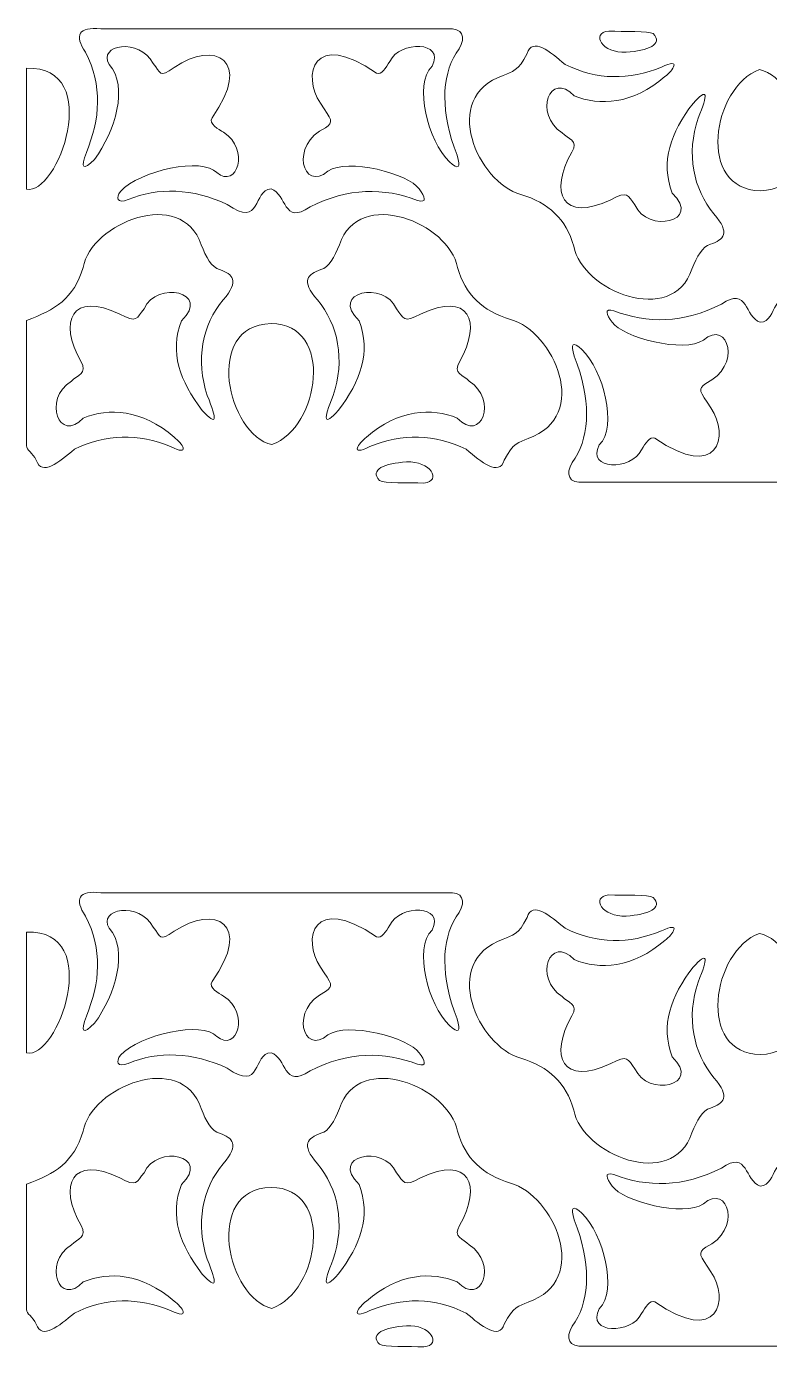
# Model space of a CAD drawing. Header units: centimetres. Extents: x -120 to 120, y -26 to 26.
# Drawn here: x -120 to -90.9, y -25.9 to 26 of the extents above; entities that cross this region are included whole.
import ezdxf

# ---------------------------------------------------------------- set-up
doc = ezdxf.new("R2010")
doc.units = ezdxf.units.CM
doc.header["$MEASUREMENT"] = 0
doc.layers.add('layer 1', color=7, linetype='Continuous')

msp = doc.modelspace()

# ---------------------------------------------------------------- linework, layer by layer
at = {"layer": 'layer 1', "color": 114, "lineweight": 9}
for points, knots in [([(-117.64187, 21.0242), (-117.88492, 20.39117), (-117.78556, 20.28886), (-117.31812, 20.74295), (-117.31812, 20.74295), (-116.50612, 21.87635), (-115.98127, 23.58476), (-116.74812, 24.47295), (-116.74812, 24.47295), (-117.2145, 25.22777), (-115.56387, 25.54737), (-115.02572, 24.51129), (-115.02572, 24.51129), (-114.70562, 24.14545), (-114.82182, 23.9234), (-114.19937, 24.35045), (-114.19937, 24.35045), (-112.61654, 25.4364), (-111.10107, 24.64669), (-112.71062, 22.3817), (-112.71062, 22.3817), (-112.87786, 22.13456), (-112.44561, 21.92544), (-112.26312, 21.81045), (-112.26312, 21.81045), (-111.21334, 21.14895), (-111.73844, 19.57204), (-112.53062, 20.22795), (-112.53062, 20.22795), (-113.07821, 20.84646), (-115.55148, 20.31856), (-116.30312, 19.49045), (-116.30312, 19.49045), (-116.49933, 19.24767), (-116.44719, 18.9963), (-116.00562, 19.17295), (-116.00562, 19.17295), (-114.85603, 19.65738), (-113.44846, 19.61507), (-112.12812, 18.98545), (-112.12812, 18.98545), (-110.74883, 18.01157), (-111.13595, 19.56693), (-110.39812, 19.59045), (-110.39812, 19.59045), (-109.7779, 19.39386), (-109.94096, 18.15507), (-108.87562, 18.88295), (-108.87562, 18.88295), (-107.39531, 19.64423), (-105.95019, 19.63799), (-104.66812, 19.14045), (-104.66812, 19.14045), (-104.25683, 19.02338), (-104.3728, 19.28459), (-104.60062, 19.59045), (-104.60062, 19.59045), (-104.98981, 20.17564), (-107.4187, 20.81914), (-108.17062, 20.2892), (-108.17062, 20.2892), (-109.15681, 19.43331), (-109.69641, 21.34089), (-108.26312, 21.98795), (-108.26312, 21.98795), (-107.94049, 22.21803), (-108.01996, 22.28624), (-108.46687, 22.95045), (-108.46687, 22.95045), (-109.19737, 24.03613), (-108.77347, 25.86295), (-106.27312, 24.13295), (-106.27312, 24.13295), (-106.06765, 24.04935), (-105.90937, 24.3342), (-105.74562, 24.5867), (-105.74562, 24.5867), (-105.37359, 25.41627), (-103.54818, 25.39171), (-104.09312, 24.40045), (-104.09312, 24.40045), (-104.82245, 23.68489), (-104.24889, 21.46177), (-103.40812, 20.65545), (-103.40812, 20.65545), (-103.05118, 20.32258), (-102.95202, 20.41008), (-103.11062, 20.91795), (-103.11062, 20.91795), (-103.76115, 22.58599), (-103.73159, 23.98087), (-103.14312, 24.91545), (-103.14312, 24.91545), (-102.7902, 25.37867), (-102.79112, 25.82647), (-103.29312, 25.86295), (-103.29312, 25.86295), (-103.29312, 25.86295), (-117.08086, 25.86295), (-117.08086, 25.86295), (-117.08086, 25.86295), (-117.94217, 25.96), (-118.13185, 25.62076), (-117.67562, 24.94795), (-117.67562, 24.94795), (-116.99948, 23.63588), (-117.10222, 22.32866), (-117.64187, 21.0242)], [0, 0, 0, 0, 0.03571429, 0.03571429, 0.03571429, 0.03571429, 0.07142857, 0.07142857, 0.07142857, 0.07142857, 0.10714286, 0.10714286, 0.10714286, 0.10714286, 0.14285714, 0.14285714, 0.14285714, 0.14285714, 0.17857143, 0.17857143, 0.17857143, 0.17857143, 0.21428571, 0.21428571, 0.21428571, 0.21428571, 0.25, 0.25, 0.25, 0.25, 0.28571429, 0.28571429, 0.28571429, 0.28571429, 0.32142857, 0.32142857, 0.32142857, 0.32142857, 0.35714286, 0.35714286, 0.35714286, 0.35714286, 0.39285714, 0.39285714, 0.39285714, 0.39285714, 0.42857143, 0.42857143, 0.42857143, 0.42857143, 0.46428571, 0.46428571, 0.46428571, 0.46428571, 0.5, 0.5, 0.5, 0.5, 0.53571429, 0.53571429, 0.53571429, 0.53571429, 0.57142857, 0.57142857, 0.57142857, 0.57142857, 0.60714286, 0.60714286, 0.60714286, 0.60714286, 0.64285714, 0.64285714, 0.64285714, 0.64285714, 0.67857143, 0.67857143, 0.67857143, 0.67857143, 0.71428571, 0.71428571, 0.71428571, 0.71428571, 0.75, 0.75, 0.75, 0.75, 0.78571429, 0.78571429, 0.78571429, 0.78571429, 0.82142857, 0.82142857, 0.82142857, 0.82142857, 0.85714286, 0.85714286, 0.85714286, 0.85714286, 0.89285714, 0.89285714, 0.89285714, 0.89285714, 0.92857143, 0.92857143, 0.92857143, 0.92857143, 1, 1, 1, 1]), ([(-93.66182, 22.35795), (-94.13077, 20.98293), (-93.8567, 19.57407), (-93.04126, 18.61059), (-93.04126, 18.61059), (-92.37788, 17.83622), (-92.66484, 17.61468), (-93.17932, 17.41795), (-93.17932, 17.41795), (-93.49369, 17.34296), (-93.71186, 16.94011), (-93.90307, 16.44544), (-93.90307, 16.44544), (-94.6764, 14.16461), (-98.21511, 15.59529), (-98.53307, 17.34045), (-98.53307, 17.34045), (-98.84603, 18.40238), (-99.50093, 19.0413), (-100.61432, 19.37295), (-100.61432, 19.37295), (-102.30501, 19.85303), (-103.78476, 23.17257), (-101.30682, 24.03795), (-101.30682, 24.03795), (-100.95182, 24.20045), (-100.70022, 24.19825), (-100.36807, 24.89545), (-100.36807, 24.89545), (-100.1509, 25.54525), (-99.48286, 24.97764), (-98.87269, 24.46823), (-98.87269, 24.46823), (-97.63055, 23.85408), (-96.37305, 23.84476), (-95.10019, 24.36323), (-95.10019, 24.36323), (-94.28968, 24.7591), (-94.64455, 24.22945), (-94.96643, 23.99466), (-94.96643, 23.99466), (-96.2151, 22.90148), (-97.5426, 22.83167), (-98.52432, 23.24295), (-98.52432, 23.24295), (-99.46499, 24.24878), (-100.13308, 22.52313), (-98.98932, 21.79045), (-98.98932, 21.79045), (-98.76182, 21.55587), (-98.33979, 21.4916), (-98.61182, 21.03295), (-98.61182, 21.03295), (-99.51796, 19.44395), (-98.97682, 18.26295), (-97.08682, 19.16545), (-97.08682, 19.16545), (-96.40787, 19.53463), (-96.43932, 19.33295), (-96.13807, 18.9617), (-96.13807, 18.9617), (-95.6588, 17.8408), (-93.48496, 18.29615), (-94.67682, 19.42545), (-94.67682, 19.42545), (-95.14897, 20.67982), (-94.73837, 21.77849), (-93.86182, 22.94295), (-93.86182, 22.94295), (-93.2718, 23.57602), (-93.26614, 23.34285), (-93.66182, 22.35795)], [0, 0, 0, 0, 0.05263158, 0.05263158, 0.05263158, 0.05263158, 0.10526316, 0.10526316, 0.10526316, 0.10526316, 0.15789474, 0.15789474, 0.15789474, 0.15789474, 0.21052632, 0.21052632, 0.21052632, 0.21052632, 0.26315789, 0.26315789, 0.26315789, 0.26315789, 0.31578947, 0.31578947, 0.31578947, 0.31578947, 0.36842105, 0.36842105, 0.36842105, 0.36842105, 0.42105263, 0.42105263, 0.42105263, 0.42105263, 0.47368421, 0.47368421, 0.47368421, 0.47368421, 0.52631579, 0.52631579, 0.52631579, 0.52631579, 0.57894737, 0.57894737, 0.57894737, 0.57894737, 0.63157895, 0.63157895, 0.63157895, 0.63157895, 0.68421053, 0.68421053, 0.68421053, 0.68421053, 0.73684211, 0.73684211, 0.73684211, 0.73684211, 0.78947368, 0.78947368, 0.78947368, 0.78947368, 0.84210526, 0.84210526, 0.84210526, 0.84210526, 0.89473684, 0.89473684, 0.89473684, 0.89473684, 1, 1, 1, 1]), ([(-95.42252, 25.67695), (-95.00848, 25.25282), (-95.64107, 25.00018), (-96.47752, 24.94946), (-96.47752, 24.94946), (-97.42578, 24.89196), (-97.89018, 25.69804), (-97.16752, 25.77945), (-97.16752, 25.77945), (-96.58585, 25.74528), (-95.59758, 25.80099), (-95.42252, 25.67695)], [0, 0, 0, 0, 0.25, 0.25, 0.25, 0.25, 0.5, 0.5, 0.5, 0.5, 1, 1, 1, 1]), ([(-119.99027, 19.58658), (-118.77878, 19.26387), (-116.90746, 24.42464), (-119.99027, 24.32189), (-119.99027, 24.32189), (-119.99027, 24.32189), (-119.99027, 19.58658), (-119.99027, 19.58658)], [0, 0, 0, 0, 0.33333333, 0.33333333, 0.33333333, 0.33333333, 1, 1, 1, 1]), ([(-91.25862, 24.26743), (-93.12131, 23.58728), (-93.73112, 19.54243), (-91.22112, 19.51994), (-91.22112, 19.51994), (-88.5503, 19.60123), (-89.52038, 23.87958), (-91.25862, 24.26743)], [0, 0, 0, 0, 0.33333333, 0.33333333, 0.33333333, 0.33333333, 1, 1, 1, 1]), ([(-119.99028, 14.43079), (-118.86498, 14.8541), (-118.13304, 15.28237), (-117.77165, 16.50865), (-117.77165, 16.50865), (-117.45369, 18.25381), (-113.91498, 19.68449), (-113.14165, 17.40366), (-113.14165, 17.40366), (-112.95044, 16.90899), (-112.73227, 16.50614), (-112.4179, 16.43115), (-112.4179, 16.43115), (-111.90342, 16.23442), (-111.61646, 16.01288), (-112.27984, 15.23851), (-112.27984, 15.23851), (-113.09528, 14.27503), (-113.36935, 12.86617), (-112.9004, 11.49115), (-112.9004, 11.49115), (-112.50472, 10.50625), (-112.51038, 10.27308), (-113.1004, 10.90615), (-113.1004, 10.90615), (-113.97695, 12.07061), (-114.38755, 13.16928), (-113.9154, 14.42365), (-113.9154, 14.42365), (-112.72354, 15.55295), (-114.89738, 16.0083), (-115.37665, 14.8874), (-115.37665, 14.8874), (-115.6779, 14.51615), (-115.64645, 14.31447), (-116.3254, 14.68365), (-116.3254, 14.68365), (-118.2154, 15.58615), (-118.75654, 14.40515), (-117.8504, 12.81615), (-117.8504, 12.81615), (-117.57837, 12.3575), (-118.0004, 12.29323), (-118.2279, 12.05865), (-118.2279, 12.05865), (-119.37166, 11.32597), (-118.70357, 9.60032), (-117.7629, 10.60615), (-117.7629, 10.60615), (-116.78118, 11.01743), (-115.45368, 10.94762), (-114.20501, 9.85444), (-114.20501, 9.85444), (-113.88313, 9.61965), (-113.52826, 9.09), (-114.33877, 9.48587), (-114.33877, 9.48587), (-115.61163, 10.00434), (-116.86913, 9.99502), (-118.11127, 9.38087), (-118.11127, 9.38087), (-118.72144, 8.87146), (-119.38948, 8.30385), (-119.60665, 8.95365), (-119.60665, 8.95365), (-119.74395, 9.24186), (-119.99026, 9.35579), (-119.99026, 9.52076), (-119.99026, 9.52076), (-119.99026, 9.52076), (-119.99028, 14.43079), (-119.99028, 14.43079)], [0, 0, 0, 0, 0.05263158, 0.05263158, 0.05263158, 0.05263158, 0.10526316, 0.10526316, 0.10526316, 0.10526316, 0.15789474, 0.15789474, 0.15789474, 0.15789474, 0.21052632, 0.21052632, 0.21052632, 0.21052632, 0.26315789, 0.26315789, 0.26315789, 0.26315789, 0.31578947, 0.31578947, 0.31578947, 0.31578947, 0.36842105, 0.36842105, 0.36842105, 0.36842105, 0.42105263, 0.42105263, 0.42105263, 0.42105263, 0.47368421, 0.47368421, 0.47368421, 0.47368421, 0.52631579, 0.52631579, 0.52631579, 0.52631579, 0.57894737, 0.57894737, 0.57894737, 0.57894737, 0.63157895, 0.63157895, 0.63157895, 0.63157895, 0.68421053, 0.68421053, 0.68421053, 0.68421053, 0.73684211, 0.73684211, 0.73684211, 0.73684211, 0.78947368, 0.78947368, 0.78947368, 0.78947368, 0.84210526, 0.84210526, 0.84210526, 0.84210526, 0.89473684, 0.89473684, 0.89473684, 0.89473684, 1, 1, 1, 1]), ([(-107.96542, 11.49115), (-107.49647, 12.86617), (-107.77054, 14.27503), (-108.58598, 15.23851), (-108.58598, 15.23851), (-109.24936, 16.01288), (-108.9624, 16.23442), (-108.44792, 16.43115), (-108.44792, 16.43115), (-108.13355, 16.50614), (-107.91538, 16.90899), (-107.72417, 17.40366), (-107.72417, 17.40366), (-106.95084, 19.68449), (-103.41213, 18.25381), (-103.09417, 16.50865), (-103.09417, 16.50865), (-102.78121, 15.44672), (-102.12631, 14.8078), (-101.01292, 14.47615), (-101.01292, 14.47615), (-99.32223, 13.99607), (-97.84248, 10.67653), (-100.32042, 9.81115), (-100.32042, 9.81115), (-100.67542, 9.64865), (-100.92702, 9.65085), (-101.25917, 8.95365), (-101.25917, 8.95365), (-101.47634, 8.30385), (-102.14438, 8.87146), (-102.75455, 9.38087), (-102.75455, 9.38087), (-103.99669, 9.99502), (-105.25419, 10.00434), (-106.52705, 9.48587), (-106.52705, 9.48587), (-107.33756, 9.09), (-106.98269, 9.61965), (-106.66081, 9.85444), (-106.66081, 9.85444), (-105.41214, 10.94762), (-104.08464, 11.01743), (-103.10292, 10.60615), (-103.10292, 10.60615), (-102.16225, 9.60032), (-101.49416, 11.32597), (-102.63792, 12.05865), (-102.63792, 12.05865), (-102.86542, 12.29323), (-103.28745, 12.3575), (-103.01542, 12.81615), (-103.01542, 12.81615), (-102.10928, 14.40515), (-102.65042, 15.58615), (-104.54042, 14.68365), (-104.54042, 14.68365), (-105.21937, 14.31447), (-105.18792, 14.51615), (-105.48917, 14.8874), (-105.48917, 14.8874), (-105.96844, 16.0083), (-108.14228, 15.55295), (-106.95042, 14.42365), (-106.95042, 14.42365), (-106.47827, 13.16928), (-106.88887, 12.07061), (-107.76542, 10.90615), (-107.76542, 10.90615), (-108.35544, 10.27308), (-108.3611, 10.50625), (-107.96542, 11.49115)], [0, 0, 0, 0, 0.05263158, 0.05263158, 0.05263158, 0.05263158, 0.10526316, 0.10526316, 0.10526316, 0.10526316, 0.15789474, 0.15789474, 0.15789474, 0.15789474, 0.21052632, 0.21052632, 0.21052632, 0.21052632, 0.26315789, 0.26315789, 0.26315789, 0.26315789, 0.31578947, 0.31578947, 0.31578947, 0.31578947, 0.36842105, 0.36842105, 0.36842105, 0.36842105, 0.42105263, 0.42105263, 0.42105263, 0.42105263, 0.47368421, 0.47368421, 0.47368421, 0.47368421, 0.52631579, 0.52631579, 0.52631579, 0.52631579, 0.57894737, 0.57894737, 0.57894737, 0.57894737, 0.63157895, 0.63157895, 0.63157895, 0.63157895, 0.68421053, 0.68421053, 0.68421053, 0.68421053, 0.73684211, 0.73684211, 0.73684211, 0.73684211, 0.78947368, 0.78947368, 0.78947368, 0.78947368, 0.84210526, 0.84210526, 0.84210526, 0.84210526, 0.89473684, 0.89473684, 0.89473684, 0.89473684, 1, 1, 1, 1]), ([(-83.98617, 12.92734), (-83.74312, 13.56037), (-83.84248, 13.66268), (-84.30992, 13.20859), (-84.30992, 13.20859), (-85.12192, 12.07519), (-85.64677, 10.36678), (-84.87992, 9.47859), (-84.87992, 9.47859), (-84.41354, 8.72377), (-86.06417, 8.40417), (-86.60232, 9.44025), (-86.60232, 9.44025), (-86.92242, 9.80609), (-86.80622, 10.02814), (-87.42867, 9.60109), (-87.42867, 9.60109), (-89.0115, 8.51514), (-90.52697, 9.30485), (-88.91742, 11.56984), (-88.91742, 11.56984), (-88.75018, 11.81698), (-89.18243, 12.0261), (-89.36492, 12.14109), (-89.36492, 12.14109), (-90.4147, 12.80259), (-89.8896, 14.3795), (-89.09742, 13.72359), (-89.09742, 13.72359), (-88.54983, 13.10508), (-86.07656, 13.63298), (-85.32492, 14.46109), (-85.32492, 14.46109), (-85.12871, 14.70387), (-85.18085, 14.95524), (-85.62242, 14.77859), (-85.62242, 14.77859), (-86.77201, 14.29416), (-88.17958, 14.33647), (-89.49992, 14.96609), (-89.49992, 14.96609), (-90.87921, 15.93997), (-90.49209, 14.38461), (-91.22992, 14.36109), (-91.22992, 14.36109), (-91.85014, 14.55768), (-91.68708, 15.79647), (-92.75242, 15.06859), (-92.75242, 15.06859), (-94.23273, 14.30731), (-95.67785, 14.31355), (-96.95992, 14.81109), (-96.95992, 14.81109), (-97.37121, 14.92816), (-97.25524, 14.66695), (-97.02742, 14.36109), (-97.02742, 14.36109), (-96.63823, 13.7759), (-94.20934, 13.1324), (-93.45742, 13.66234), (-93.45742, 13.66234), (-92.47123, 14.51823), (-91.93163, 12.61065), (-93.36492, 11.96359), (-93.36492, 11.96359), (-93.68755, 11.73351), (-93.60808, 11.6653), (-93.16117, 11.00109), (-93.16117, 11.00109), (-92.43067, 9.91541), (-92.85457, 8.08859), (-95.35492, 9.81859), (-95.35492, 9.81859), (-95.56039, 9.90219), (-95.71867, 9.61734), (-95.88242, 9.36484), (-95.88242, 9.36484), (-96.25445, 8.53527), (-98.07986, 8.55983), (-97.53492, 9.55109), (-97.53492, 9.55109), (-96.80559, 10.26665), (-97.37915, 12.48977), (-98.21992, 13.29609), (-98.21992, 13.29609), (-98.57686, 13.62896), (-98.67602, 13.54146), (-98.51742, 13.03359), (-98.51742, 13.03359), (-97.86689, 11.36555), (-97.89645, 9.97067), (-98.48492, 9.03609), (-98.48492, 9.03609), (-98.83784, 8.57287), (-98.83692, 8.12507), (-98.33492, 8.08859), (-98.33492, 8.08859), (-98.33492, 8.08859), (-84.54718, 8.08859), (-84.54718, 8.08859), (-84.54718, 8.08859), (-83.68587, 7.99154), (-83.49619, 8.33078), (-83.95242, 9.00359), (-83.95242, 9.00359), (-84.62856, 10.31566), (-84.52582, 11.62288), (-83.98617, 12.92734)], [0, 0, 0, 0, 0.03571429, 0.03571429, 0.03571429, 0.03571429, 0.07142857, 0.07142857, 0.07142857, 0.07142857, 0.10714286, 0.10714286, 0.10714286, 0.10714286, 0.14285714, 0.14285714, 0.14285714, 0.14285714, 0.17857143, 0.17857143, 0.17857143, 0.17857143, 0.21428571, 0.21428571, 0.21428571, 0.21428571, 0.25, 0.25, 0.25, 0.25, 0.28571429, 0.28571429, 0.28571429, 0.28571429, 0.32142857, 0.32142857, 0.32142857, 0.32142857, 0.35714286, 0.35714286, 0.35714286, 0.35714286, 0.39285714, 0.39285714, 0.39285714, 0.39285714, 0.42857143, 0.42857143, 0.42857143, 0.42857143, 0.46428571, 0.46428571, 0.46428571, 0.46428571, 0.5, 0.5, 0.5, 0.5, 0.53571429, 0.53571429, 0.53571429, 0.53571429, 0.57142857, 0.57142857, 0.57142857, 0.57142857, 0.60714286, 0.60714286, 0.60714286, 0.60714286, 0.64285714, 0.64285714, 0.64285714, 0.64285714, 0.67857143, 0.67857143, 0.67857143, 0.67857143, 0.71428571, 0.71428571, 0.71428571, 0.71428571, 0.75, 0.75, 0.75, 0.75, 0.78571429, 0.78571429, 0.78571429, 0.78571429, 0.82142857, 0.82142857, 0.82142857, 0.82142857, 0.85714286, 0.85714286, 0.85714286, 0.85714286, 0.89285714, 0.89285714, 0.89285714, 0.89285714, 0.92857143, 0.92857143, 0.92857143, 0.92857143, 1, 1, 1, 1]), ([(-110.36693, 9.5642), (-108.50424, 10.24435), (-107.89443, 14.2892), (-110.40443, 14.31169), (-110.40443, 14.31169), (-113.07525, 14.2304), (-112.10517, 9.95205), (-110.36693, 9.5642)], [0, 0, 0, 0, 0.33333333, 0.33333333, 0.33333333, 0.33333333, 1, 1, 1, 1]), ([(-106.15312, 8.15795), (-106.56716, 8.58208), (-105.93457, 8.83472), (-105.09812, 8.88544), (-105.09812, 8.88544), (-104.14986, 8.94294), (-103.68546, 8.13686), (-104.40812, 8.05545), (-104.40812, 8.05545), (-104.98979, 8.08962), (-105.97806, 8.03391), (-106.15312, 8.15795)], [0, 0, 0, 0, 0.25, 0.25, 0.25, 0.25, 0.5, 0.5, 0.5, 0.5, 1, 1, 1, 1])]:
    msp.add_open_spline(points, degree=3, knots=knots, dxfattribs=at)
at = {"layer": 'layer 1', "color": 177, "lineweight": 9}
for points, knots in [([(-117.64188, -12.84248), (-117.88493, -13.47551), (-117.78557, -13.57782), (-117.31813, -13.12373), (-117.31813, -13.12373), (-116.50613, -11.99033), (-115.98128, -10.28192), (-116.74813, -9.39373), (-116.74813, -9.39373), (-117.21451, -8.63891), (-115.56388, -8.31931), (-115.02573, -9.35539), (-115.02573, -9.35539), (-114.70563, -9.72123), (-114.82183, -9.94328), (-114.19938, -9.51623), (-114.19938, -9.51623), (-112.61655, -8.43028), (-111.10108, -9.21999), (-112.71063, -11.48498), (-112.71063, -11.48498), (-112.87787, -11.73212), (-112.44562, -11.94124), (-112.26313, -12.05623), (-112.26313, -12.05623), (-111.21335, -12.71773), (-111.73845, -14.29464), (-112.53063, -13.63873), (-112.53063, -13.63873), (-113.07822, -13.02022), (-115.55149, -13.54812), (-116.30313, -14.37623), (-116.30313, -14.37623), (-116.49934, -14.61901), (-116.4472, -14.87038), (-116.00563, -14.69373), (-116.00563, -14.69373), (-114.85604, -14.2093), (-113.44847, -14.25161), (-112.12813, -14.88123), (-112.12813, -14.88123), (-110.74884, -15.85511), (-111.13596, -14.29975), (-110.39813, -14.27623), (-110.39813, -14.27623), (-109.77791, -14.47282), (-109.94097, -15.71161), (-108.87563, -14.98373), (-108.87563, -14.98373), (-107.39532, -14.22245), (-105.9502, -14.22869), (-104.66813, -14.72623), (-104.66813, -14.72623), (-104.25684, -14.8433), (-104.37281, -14.58209), (-104.60063, -14.27623), (-104.60063, -14.27623), (-104.98982, -13.69104), (-107.41871, -13.04754), (-108.17063, -13.57748), (-108.17063, -13.57748), (-109.15682, -14.43337), (-109.69642, -12.52579), (-108.26313, -11.87873), (-108.26313, -11.87873), (-107.9405, -11.64865), (-108.01997, -11.58044), (-108.46688, -10.91623), (-108.46688, -10.91623), (-109.19738, -9.83055), (-108.77348, -8.00373), (-106.27313, -9.73373), (-106.27313, -9.73373), (-106.06766, -9.81733), (-105.90938, -9.53248), (-105.74563, -9.27998), (-105.74563, -9.27998), (-105.3736, -8.45041), (-103.54819, -8.47497), (-104.09313, -9.46623), (-104.09313, -9.46623), (-104.82246, -10.18179), (-104.2489, -12.40491), (-103.40813, -13.21123), (-103.40813, -13.21123), (-103.05119, -13.5441), (-102.95203, -13.4566), (-103.11063, -12.94873), (-103.11063, -12.94873), (-103.76116, -11.28069), (-103.7316, -9.88581), (-103.14313, -8.95123), (-103.14313, -8.95123), (-102.79021, -8.48801), (-102.79113, -8.04021), (-103.29313, -8.00373), (-103.29313, -8.00373), (-103.29313, -8.00373), (-117.08087, -8.00373), (-117.08087, -8.00373), (-117.08087, -8.00373), (-117.94218, -7.90668), (-118.13186, -8.24592), (-117.67563, -8.91873), (-117.67563, -8.91873), (-116.99949, -10.2308), (-117.10223, -11.53802), (-117.64188, -12.84248)], [0, 0, 0, 0, 0.03571429, 0.03571429, 0.03571429, 0.03571429, 0.07142857, 0.07142857, 0.07142857, 0.07142857, 0.10714286, 0.10714286, 0.10714286, 0.10714286, 0.14285714, 0.14285714, 0.14285714, 0.14285714, 0.17857143, 0.17857143, 0.17857143, 0.17857143, 0.21428571, 0.21428571, 0.21428571, 0.21428571, 0.25, 0.25, 0.25, 0.25, 0.28571429, 0.28571429, 0.28571429, 0.28571429, 0.32142857, 0.32142857, 0.32142857, 0.32142857, 0.35714286, 0.35714286, 0.35714286, 0.35714286, 0.39285714, 0.39285714, 0.39285714, 0.39285714, 0.42857143, 0.42857143, 0.42857143, 0.42857143, 0.46428571, 0.46428571, 0.46428571, 0.46428571, 0.5, 0.5, 0.5, 0.5, 0.53571429, 0.53571429, 0.53571429, 0.53571429, 0.57142857, 0.57142857, 0.57142857, 0.57142857, 0.60714286, 0.60714286, 0.60714286, 0.60714286, 0.64285714, 0.64285714, 0.64285714, 0.64285714, 0.67857143, 0.67857143, 0.67857143, 0.67857143, 0.71428571, 0.71428571, 0.71428571, 0.71428571, 0.75, 0.75, 0.75, 0.75, 0.78571429, 0.78571429, 0.78571429, 0.78571429, 0.82142857, 0.82142857, 0.82142857, 0.82142857, 0.85714286, 0.85714286, 0.85714286, 0.85714286, 0.89285714, 0.89285714, 0.89285714, 0.89285714, 0.92857143, 0.92857143, 0.92857143, 0.92857143, 1, 1, 1, 1]), ([(-95.42253, -8.18973), (-95.00849, -8.61386), (-95.64108, -8.8665), (-96.47753, -8.91722), (-96.47753, -8.91722), (-97.42579, -8.97472), (-97.89019, -8.16864), (-97.16753, -8.08723), (-97.16753, -8.08723), (-96.58586, -8.1214), (-95.59759, -8.06569), (-95.42253, -8.18973)], [0, 0, 0, 0, 0.25, 0.25, 0.25, 0.25, 0.5, 0.5, 0.5, 0.5, 1, 1, 1, 1]), ([(-93.66183, -11.50873), (-94.13078, -12.88375), (-93.85671, -14.29261), (-93.04127, -15.25609), (-93.04127, -15.25609), (-92.37789, -16.03046), (-92.66485, -16.252), (-93.17933, -16.44873), (-93.17933, -16.44873), (-93.4937, -16.52372), (-93.71187, -16.92657), (-93.90308, -17.42124), (-93.90308, -17.42124), (-94.67641, -19.70207), (-98.21512, -18.27139), (-98.53308, -16.52623), (-98.53308, -16.52623), (-98.84604, -15.4643), (-99.50094, -14.82538), (-100.61433, -14.49373), (-100.61433, -14.49373), (-102.30502, -14.01365), (-103.78477, -10.69411), (-101.30683, -9.82873), (-101.30683, -9.82873), (-100.95183, -9.66623), (-100.70023, -9.66843), (-100.36808, -8.97123), (-100.36808, -8.97123), (-100.15091, -8.32143), (-99.48287, -8.88904), (-98.8727, -9.39845), (-98.8727, -9.39845), (-97.63056, -10.0126), (-96.37306, -10.02192), (-95.1002, -9.50345), (-95.1002, -9.50345), (-94.28969, -9.10758), (-94.64456, -9.63723), (-94.96644, -9.87202), (-94.96644, -9.87202), (-96.21511, -10.9652), (-97.54261, -11.03501), (-98.52433, -10.62373), (-98.52433, -10.62373), (-99.465, -9.6179), (-100.13309, -11.34355), (-98.98933, -12.07623), (-98.98933, -12.07623), (-98.76183, -12.31081), (-98.3398, -12.37508), (-98.61183, -12.83373), (-98.61183, -12.83373), (-99.51797, -14.42273), (-98.97683, -15.60373), (-97.08683, -14.70123), (-97.08683, -14.70123), (-96.40788, -14.33205), (-96.43933, -14.53373), (-96.13808, -14.90498), (-96.13808, -14.90498), (-95.65881, -16.02588), (-93.48497, -15.57053), (-94.67683, -14.44123), (-94.67683, -14.44123), (-95.14898, -13.18686), (-94.73838, -12.08819), (-93.86183, -10.92373), (-93.86183, -10.92373), (-93.27181, -10.29066), (-93.26615, -10.52383), (-93.66183, -11.50873)], [0, 0, 0, 0, 0.05263158, 0.05263158, 0.05263158, 0.05263158, 0.10526316, 0.10526316, 0.10526316, 0.10526316, 0.15789474, 0.15789474, 0.15789474, 0.15789474, 0.21052632, 0.21052632, 0.21052632, 0.21052632, 0.26315789, 0.26315789, 0.26315789, 0.26315789, 0.31578947, 0.31578947, 0.31578947, 0.31578947, 0.36842105, 0.36842105, 0.36842105, 0.36842105, 0.42105263, 0.42105263, 0.42105263, 0.42105263, 0.47368421, 0.47368421, 0.47368421, 0.47368421, 0.52631579, 0.52631579, 0.52631579, 0.52631579, 0.57894737, 0.57894737, 0.57894737, 0.57894737, 0.63157895, 0.63157895, 0.63157895, 0.63157895, 0.68421053, 0.68421053, 0.68421053, 0.68421053, 0.73684211, 0.73684211, 0.73684211, 0.73684211, 0.78947368, 0.78947368, 0.78947368, 0.78947368, 0.84210526, 0.84210526, 0.84210526, 0.84210526, 0.89473684, 0.89473684, 0.89473684, 0.89473684, 1, 1, 1, 1]), ([(-119.99028, -14.2801), (-118.77879, -14.60281), (-116.90747, -9.44204), (-119.99028, -9.54479), (-119.99028, -9.54479), (-119.99028, -9.54479), (-119.99028, -14.2801), (-119.99028, -14.2801)], [0, 0, 0, 0, 0.33333333, 0.33333333, 0.33333333, 0.33333333, 1, 1, 1, 1]), ([(-91.25863, -9.59925), (-93.12132, -10.2794), (-93.73113, -14.32425), (-91.22113, -14.34674), (-91.22113, -14.34674), (-88.55031, -14.26545), (-89.52039, -9.9871), (-91.25863, -9.59925)], [0, 0, 0, 0, 0.33333333, 0.33333333, 0.33333333, 0.33333333, 1, 1, 1, 1]), ([(-119.99029, -19.43589), (-118.86499, -19.01258), (-118.13305, -18.58431), (-117.77166, -17.35803), (-117.77166, -17.35803), (-117.4537, -15.61287), (-113.91499, -14.18219), (-113.14166, -16.46302), (-113.14166, -16.46302), (-112.95045, -16.95769), (-112.73228, -17.36054), (-112.41791, -17.43553), (-112.41791, -17.43553), (-111.90343, -17.63226), (-111.61647, -17.8538), (-112.27985, -18.62817), (-112.27985, -18.62817), (-113.09529, -19.59165), (-113.36936, -21.00051), (-112.90041, -22.37553), (-112.90041, -22.37553), (-112.50473, -23.36043), (-112.51039, -23.5936), (-113.10041, -22.96053), (-113.10041, -22.96053), (-113.97696, -21.79607), (-114.38756, -20.6974), (-113.91541, -19.44303), (-113.91541, -19.44303), (-112.72355, -18.31373), (-114.89739, -17.85838), (-115.37666, -18.97928), (-115.37666, -18.97928), (-115.67791, -19.35053), (-115.64646, -19.55221), (-116.32541, -19.18303), (-116.32541, -19.18303), (-118.21541, -18.28053), (-118.75655, -19.46153), (-117.85041, -21.05053), (-117.85041, -21.05053), (-117.57838, -21.50918), (-118.00041, -21.57345), (-118.22791, -21.80803), (-118.22791, -21.80803), (-119.37167, -22.54071), (-118.70358, -24.26636), (-117.76291, -23.26053), (-117.76291, -23.26053), (-116.78119, -22.84925), (-115.45369, -22.91906), (-114.20502, -24.01224), (-114.20502, -24.01224), (-113.88314, -24.24703), (-113.52827, -24.77668), (-114.33878, -24.38081), (-114.33878, -24.38081), (-115.61164, -23.86234), (-116.86914, -23.87166), (-118.11128, -24.48581), (-118.11128, -24.48581), (-118.72145, -24.99522), (-119.38949, -25.56283), (-119.60666, -24.91303), (-119.60666, -24.91303), (-119.74396, -24.62482), (-119.99027, -24.51089), (-119.99027, -24.34592), (-119.99027, -24.34592), (-119.99027, -24.34592), (-119.99029, -19.43589), (-119.99029, -19.43589)], [0, 0, 0, 0, 0.05263158, 0.05263158, 0.05263158, 0.05263158, 0.10526316, 0.10526316, 0.10526316, 0.10526316, 0.15789474, 0.15789474, 0.15789474, 0.15789474, 0.21052632, 0.21052632, 0.21052632, 0.21052632, 0.26315789, 0.26315789, 0.26315789, 0.26315789, 0.31578947, 0.31578947, 0.31578947, 0.31578947, 0.36842105, 0.36842105, 0.36842105, 0.36842105, 0.42105263, 0.42105263, 0.42105263, 0.42105263, 0.47368421, 0.47368421, 0.47368421, 0.47368421, 0.52631579, 0.52631579, 0.52631579, 0.52631579, 0.57894737, 0.57894737, 0.57894737, 0.57894737, 0.63157895, 0.63157895, 0.63157895, 0.63157895, 0.68421053, 0.68421053, 0.68421053, 0.68421053, 0.73684211, 0.73684211, 0.73684211, 0.73684211, 0.78947368, 0.78947368, 0.78947368, 0.78947368, 0.84210526, 0.84210526, 0.84210526, 0.84210526, 0.89473684, 0.89473684, 0.89473684, 0.89473684, 1, 1, 1, 1]), ([(-107.96543, -22.37553), (-107.49648, -21.00051), (-107.77055, -19.59165), (-108.58599, -18.62817), (-108.58599, -18.62817), (-109.24937, -17.8538), (-108.96241, -17.63226), (-108.44793, -17.43553), (-108.44793, -17.43553), (-108.13356, -17.36054), (-107.91539, -16.95769), (-107.72418, -16.46302), (-107.72418, -16.46302), (-106.95085, -14.18219), (-103.41214, -15.61287), (-103.09418, -17.35803), (-103.09418, -17.35803), (-102.78122, -18.41996), (-102.12632, -19.05888), (-101.01293, -19.39053), (-101.01293, -19.39053), (-99.32224, -19.87061), (-97.84249, -23.19015), (-100.32043, -24.05553), (-100.32043, -24.05553), (-100.67543, -24.21803), (-100.92703, -24.21583), (-101.25918, -24.91303), (-101.25918, -24.91303), (-101.47635, -25.56283), (-102.14439, -24.99522), (-102.75456, -24.48581), (-102.75456, -24.48581), (-103.9967, -23.87166), (-105.2542, -23.86234), (-106.52706, -24.38081), (-106.52706, -24.38081), (-107.33757, -24.77668), (-106.9827, -24.24703), (-106.66082, -24.01224), (-106.66082, -24.01224), (-105.41215, -22.91906), (-104.08465, -22.84925), (-103.10293, -23.26053), (-103.10293, -23.26053), (-102.16226, -24.26636), (-101.49417, -22.54071), (-102.63793, -21.80803), (-102.63793, -21.80803), (-102.86543, -21.57345), (-103.28746, -21.50918), (-103.01543, -21.05053), (-103.01543, -21.05053), (-102.10929, -19.46153), (-102.65043, -18.28053), (-104.54043, -19.18303), (-104.54043, -19.18303), (-105.21938, -19.55221), (-105.18793, -19.35053), (-105.48918, -18.97928), (-105.48918, -18.97928), (-105.96845, -17.85838), (-108.14229, -18.31373), (-106.95043, -19.44303), (-106.95043, -19.44303), (-106.47828, -20.6974), (-106.88888, -21.79607), (-107.76543, -22.96053), (-107.76543, -22.96053), (-108.35545, -23.5936), (-108.36111, -23.36043), (-107.96543, -22.37553)], [0, 0, 0, 0, 0.05263158, 0.05263158, 0.05263158, 0.05263158, 0.10526316, 0.10526316, 0.10526316, 0.10526316, 0.15789474, 0.15789474, 0.15789474, 0.15789474, 0.21052632, 0.21052632, 0.21052632, 0.21052632, 0.26315789, 0.26315789, 0.26315789, 0.26315789, 0.31578947, 0.31578947, 0.31578947, 0.31578947, 0.36842105, 0.36842105, 0.36842105, 0.36842105, 0.42105263, 0.42105263, 0.42105263, 0.42105263, 0.47368421, 0.47368421, 0.47368421, 0.47368421, 0.52631579, 0.52631579, 0.52631579, 0.52631579, 0.57894737, 0.57894737, 0.57894737, 0.57894737, 0.63157895, 0.63157895, 0.63157895, 0.63157895, 0.68421053, 0.68421053, 0.68421053, 0.68421053, 0.73684211, 0.73684211, 0.73684211, 0.73684211, 0.78947368, 0.78947368, 0.78947368, 0.78947368, 0.84210526, 0.84210526, 0.84210526, 0.84210526, 0.89473684, 0.89473684, 0.89473684, 0.89473684, 1, 1, 1, 1]), ([(-83.98618, -20.93934), (-83.74313, -20.30631), (-83.84249, -20.204), (-84.30993, -20.65809), (-84.30993, -20.65809), (-85.12193, -21.79149), (-85.64678, -23.4999), (-84.87993, -24.38809), (-84.87993, -24.38809), (-84.41355, -25.14291), (-86.06418, -25.46251), (-86.60233, -24.42643), (-86.60233, -24.42643), (-86.92243, -24.06059), (-86.80623, -23.83854), (-87.42868, -24.26559), (-87.42868, -24.26559), (-89.01151, -25.35154), (-90.52698, -24.56183), (-88.91743, -22.29684), (-88.91743, -22.29684), (-88.75019, -22.0497), (-89.18244, -21.84058), (-89.36493, -21.72559), (-89.36493, -21.72559), (-90.41471, -21.06409), (-89.88961, -19.48718), (-89.09743, -20.14309), (-89.09743, -20.14309), (-88.54984, -20.7616), (-86.07657, -20.2337), (-85.32493, -19.40559), (-85.32493, -19.40559), (-85.12872, -19.16281), (-85.18086, -18.91144), (-85.62243, -19.08809), (-85.62243, -19.08809), (-86.77202, -19.57252), (-88.17959, -19.53021), (-89.49993, -18.90059), (-89.49993, -18.90059), (-90.87922, -17.92671), (-90.4921, -19.48207), (-91.22993, -19.50559), (-91.22993, -19.50559), (-91.85015, -19.309), (-91.68709, -18.07021), (-92.75243, -18.79809), (-92.75243, -18.79809), (-94.23274, -19.55937), (-95.67786, -19.55313), (-96.95993, -19.05559), (-96.95993, -19.05559), (-97.37122, -18.93852), (-97.25525, -19.19973), (-97.02743, -19.50559), (-97.02743, -19.50559), (-96.63824, -20.09078), (-94.20935, -20.73428), (-93.45743, -20.20434), (-93.45743, -20.20434), (-92.47124, -19.34845), (-91.93164, -21.25603), (-93.36493, -21.90309), (-93.36493, -21.90309), (-93.68756, -22.13317), (-93.60809, -22.20138), (-93.16118, -22.86559), (-93.16118, -22.86559), (-92.43068, -23.95127), (-92.85458, -25.77809), (-95.35493, -24.04809), (-95.35493, -24.04809), (-95.5604, -23.96449), (-95.71868, -24.24934), (-95.88243, -24.50184), (-95.88243, -24.50184), (-96.25446, -25.33141), (-98.07987, -25.30685), (-97.53493, -24.31559), (-97.53493, -24.31559), (-96.8056, -23.60003), (-97.37916, -21.37691), (-98.21993, -20.57059), (-98.21993, -20.57059), (-98.57687, -20.23772), (-98.67603, -20.32522), (-98.51743, -20.83309), (-98.51743, -20.83309), (-97.8669, -22.50113), (-97.89646, -23.89601), (-98.48493, -24.83059), (-98.48493, -24.83059), (-98.83785, -25.29381), (-98.83693, -25.74161), (-98.33493, -25.77809), (-98.33493, -25.77809), (-98.33493, -25.77809), (-84.54719, -25.77809), (-84.54719, -25.77809), (-84.54719, -25.77809), (-83.68588, -25.87514), (-83.4962, -25.5359), (-83.95243, -24.86309), (-83.95243, -24.86309), (-84.62857, -23.55102), (-84.52583, -22.2438), (-83.98618, -20.93934)], [0, 0, 0, 0, 0.03571429, 0.03571429, 0.03571429, 0.03571429, 0.07142857, 0.07142857, 0.07142857, 0.07142857, 0.10714286, 0.10714286, 0.10714286, 0.10714286, 0.14285714, 0.14285714, 0.14285714, 0.14285714, 0.17857143, 0.17857143, 0.17857143, 0.17857143, 0.21428571, 0.21428571, 0.21428571, 0.21428571, 0.25, 0.25, 0.25, 0.25, 0.28571429, 0.28571429, 0.28571429, 0.28571429, 0.32142857, 0.32142857, 0.32142857, 0.32142857, 0.35714286, 0.35714286, 0.35714286, 0.35714286, 0.39285714, 0.39285714, 0.39285714, 0.39285714, 0.42857143, 0.42857143, 0.42857143, 0.42857143, 0.46428571, 0.46428571, 0.46428571, 0.46428571, 0.5, 0.5, 0.5, 0.5, 0.53571429, 0.53571429, 0.53571429, 0.53571429, 0.57142857, 0.57142857, 0.57142857, 0.57142857, 0.60714286, 0.60714286, 0.60714286, 0.60714286, 0.64285714, 0.64285714, 0.64285714, 0.64285714, 0.67857143, 0.67857143, 0.67857143, 0.67857143, 0.71428571, 0.71428571, 0.71428571, 0.71428571, 0.75, 0.75, 0.75, 0.75, 0.78571429, 0.78571429, 0.78571429, 0.78571429, 0.82142857, 0.82142857, 0.82142857, 0.82142857, 0.85714286, 0.85714286, 0.85714286, 0.85714286, 0.89285714, 0.89285714, 0.89285714, 0.89285714, 0.92857143, 0.92857143, 0.92857143, 0.92857143, 1, 1, 1, 1]), ([(-110.36694, -24.30248), (-108.50425, -23.62233), (-107.89444, -19.57748), (-110.40444, -19.55499), (-110.40444, -19.55499), (-113.07526, -19.63628), (-112.10518, -23.91463), (-110.36694, -24.30248)], [0, 0, 0, 0, 0.33333333, 0.33333333, 0.33333333, 0.33333333, 1, 1, 1, 1]), ([(-106.15313, -25.70873), (-106.56717, -25.2846), (-105.93458, -25.03196), (-105.09813, -24.98124), (-105.09813, -24.98124), (-104.14987, -24.92374), (-103.68547, -25.72982), (-104.40813, -25.81123), (-104.40813, -25.81123), (-104.9898, -25.77706), (-105.97807, -25.83277), (-106.15313, -25.70873)], [0, 0, 0, 0, 0.25, 0.25, 0.25, 0.25, 0.5, 0.5, 0.5, 0.5, 1, 1, 1, 1])]:
    msp.add_open_spline(points, degree=3, knots=knots, dxfattribs=at)

doc.saveas('drawing.dxf')
